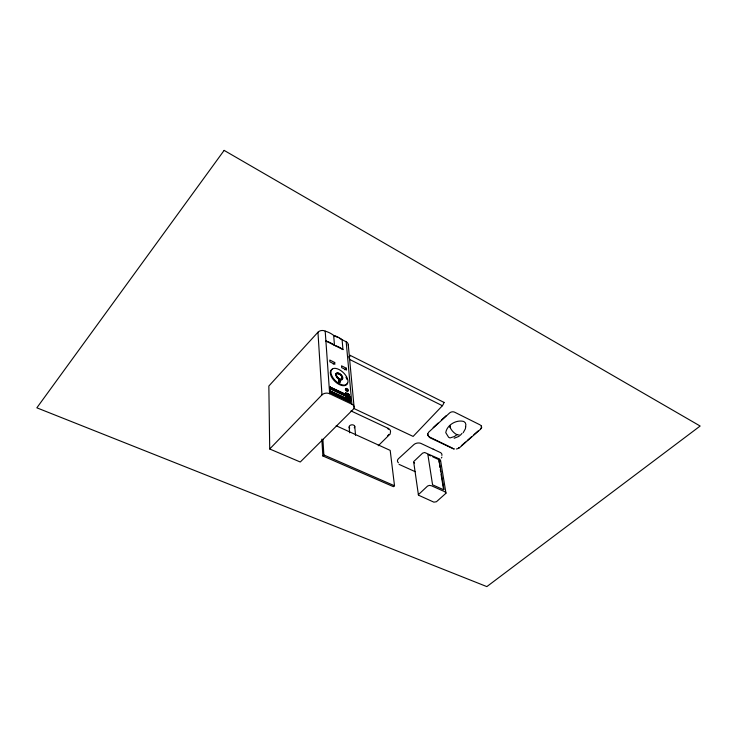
<?xml version="1.0" encoding="UTF-8"?>
<svg xmlns="http://www.w3.org/2000/svg" width="737" height="737" viewBox="0 0 737 737"><rect width="100%" height="100%" fill="white"/><g stroke="black" fill="none" stroke-linecap="round" stroke-linejoin="round"><path stroke-width="1.11" d="M440.551 460.238L445.986 493.237L436.433 501.74L433.881 502.155L418.459 495.172L413.641 461.648L422.623 453.135L424.669 452.5L439.657 459.068L440.413 460.874M481.639 427.396L480.92 425.424M465.48 426.916L465.895 424.659L465.314 422.78L463.794 421.481C456.415 419.39 446.935 424.945 445.756 432.647L448.603 437.262L450.021 437.925L454.379 436.562L456.903 434.655L460.33 435.281L462.007 433.374M465.756 426.695L465.36 428.842L463.204 432.72M481.501 427.423L480.57 428.796M390.453 433.715L378.247 445.738M441.905 457.143L441.334 458.009M342.963 349.587L325.892 341.01A25.086 18.397 -3 0 1 334.469 345.321A24.947 18.232 -3.5 0 1 342.963 349.587L342.097 339.702A24.708 18.222 -3.5 0 0 333.686 335.427A24.837 18.388 -2.9 0 0 325.192 331.116A5.177 3.888 -3.3 0 0 317.951 332.23L268.848 386.022L269.714 448.99L300.263 462.007L353.041 409.514A5.435 3.796 -5 0 0 351.899 404.245L346.178 341.784L339.287 338.283M333.198 364.078L334.709 362.484L329.789 360.052L329.927 361.885L334.856 364.308L334.709 362.484M350.038 355.335A7.637 3.363 -63.7 0 1 350.186 355.372L444.043 402.43A7.167 3.768 -63.3 0 1 442.403 405.719L413.125 436.415L353.898 408.51M348.859 356.763L350.186 355.372A7.591 3.317 -63.6 0 1 348.96 358.035M344.87 369.808L346.39 368.233L341.535 365.838L341.692 367.662L346.556 370.057L346.39 368.233M269.714 448.99L321.958 394.894A5.509 3.888 -3.7 0 1 329.651 393.724L351.899 404.245M330.176 387.118L350.057 396.359L350.047 398.247L330.296 388.85L330.176 387.118L349.891 396.524L350.047 398.247M338.513 379.315L338.734 378.634A4.275 2.285 44 0 1 336.422 373.152A4.275 2.285 44 0 1 342.069 375.888A4.275 2.285 44 0 1 340.522 379.5L339.775 379.933L339.932 381.775M339.388 378.689L339.112 381.932L339.388 378.689L338.808 378.348A3.768 2.018 44 0 1 336.772 373.512A3.768 2.018 44 0 1 341.756 375.934A3.768 2.018 44 0 1 340.393 379.113L339.352 379.426L339.886 379.629A3.768 2.018 44 0 0 341.775 377.482M330.296 388.85L330.342 386.943M338.734 382.088L339.011 378.8M330.462 391.089L350.416 400.311L350.407 402.218L330.581 392.83L330.462 391.089L350.25 400.486L350.407 402.218M339.849 378.91L339.573 382.153L339.425 380.338M330.581 392.83L330.627 390.914M336.192 425.756L390.186 450.39L394.516 485.766L393.475 486.696L322.861 455.963L323.875 454.969L322.898 439.28M387.653 435.742L389.237 434.25M433.172 427.607L438.1 423.102M441.38 420.099L446.3 415.604M461.39 445.682L465.563 442.007M467.23 440.542L471.394 436.875M473.9 434.673L478.073 430.998M459.215 436.267L454.185 438.248M345.441 393.033L347.127 393.171A4.164 2.948 -4.8 0 1 348.592 393.871L349.421 395.419L345.441 393.033L349.375 394.912M345.487 393.54L347.164 393.669A4.164 2.939 -4.8 0 1 348.638 394.378L349.421 395.419M345.8 397.188L347.486 397.317A4.182 2.939 -4.8 0 1 348.97 398.026L349.789 399.565L345.8 397.188L349.743 399.058M345.846 397.694L347.532 397.823A4.182 2.939 -4.8 0 1 349.016 398.533L349.789 399.565M433.172 449.165L433.725 449.386M323.875 454.969L394.516 485.766M415.235 471.698L399.058 464.374M430.813 455.936L427.875 454.572L432.573 484.817L443.61 489.746L441.03 474.103M432.766 456.848L438.644 459.575M350.996 410.914L388.15 428.335A6.246 4.247 -6.8 0 1 390.324 432.693M452.61 448.179L428.87 436.709M453.706 449.008L429.993 437.741L427.911 435.337M330.756 392.655L350.572 402.043M330.471 388.675L350.213 398.081M339.232 381.573L340.512 382.181L340.282 379.408M349.476 359.37L442.403 405.719M480.229 424.954L454.609 412.186A3.556 2.432 -10.4 0 0 449.634 412.932L428.667 432.177L427.838 433.743L427.967 435.678M337.426 337.334L333.686 335.427L334.469 345.321M338.891 379.214L338.311 378.864A3.768 2.018 44 0 1 336.358 376.754M414.581 463.029L413.936 462.495M449.579 425.627L450.215 427.626A8.218 4.081 47.9 0 0 456.903 434.655M481.445 426.014L481.574 427.764L480.644 429.127L458.948 448.216L458.829 447.552M445.996 493.025L444.798 491.717L431.403 485.738L429.339 485.407L427.598 486.042L418.312 494.748M449.883 425.774L450.215 427.626M438.994 459.262L443.969 489.442M438.828 460.689L439.197 462.928M439.565 465.158L439.934 467.396M440.302 469.635L440.671 471.864M427.838 435.162L427.709 433.955M388.15 428.335L388.27 429.358M348.269 344.695L354.101 407.137M354.737 426.345L355.566 435.337M349.154 427.184L349.642 432.812M325.192 331.116L329.651 393.724M317.951 332.23L321.958 394.894M321.829 439.16L322.861 455.963M347.505 389.762A1.575 0.848 44.5 0 1 347.56 391.347A1.575 0.848 44.5 0 1 345.69 390.242A1.575 0.848 44.5 0 1 345.957 388.85M346.906 389.2A1.575 0.848 44.5 0 1 347.219 389.458M346.178 341.784A5.113 3.796 -4.7 0 1 348.242 345.192M335.786 373.806A4.275 2.294 44 0 1 338.651 373.788M339.554 374.322A4.275 2.294 44 0 1 341.157 375.833M341.756 376.708A4.275 2.294 44 0 1 341.507 380.006M335.998 375.971A3.768 2.018 44 0 1 335.897 374.626M336.155 374.147A3.768 2.018 44 0 1 338.679 374.138M347.274 383.176A10.567 5.666 44 0 1 335.105 381.582A10.567 5.666 44 0 1 332.451 369.219M345.948 377.243A10.567 5.666 44 0 1 346.943 379.398M441.859 455.448A5.187 3.409 -9.1 0 0 440.579 452.638L420.652 443.287A5.242 3.492 -8.3 0 0 413.853 444.623L398.542 458.635A5.177 3.409 -7.5 0 0 398.459 462.808M458.884 447.884A3.759 2.478 -10.1 0 1 456.35 448.999M454.462 448.944A3.759 2.478 -10.1 0 1 453.642 448.667M443.886 402.384A7.213 3.814 -63.5 0 1 444.043 402.43M349.743 428.077A2.828 1.935 -5.1 0 1 349.992 425.452A2.828 1.935 -5.1 0 1 353.806 425.212A2.828 1.935 -5.1 0 1 354.211 427.81M224.131 150.394L36.85 407.819L486.844 586.606L700.15 426.032L224.131 150.394M345.893 389.385A1.575 0.848 44.5 0 0 348.057 390.886A1.575 0.848 44.5 0 0 347.33 388.777A1.575 0.848 44.5 0 0 345.893 389.385M331.374 374.682A10.567 5.666 44 0 0 345.957 384.797A10.567 5.666 44 0 0 341.01 370.702A10.567 5.666 44 0 0 331.374 374.682"/></g></svg>
